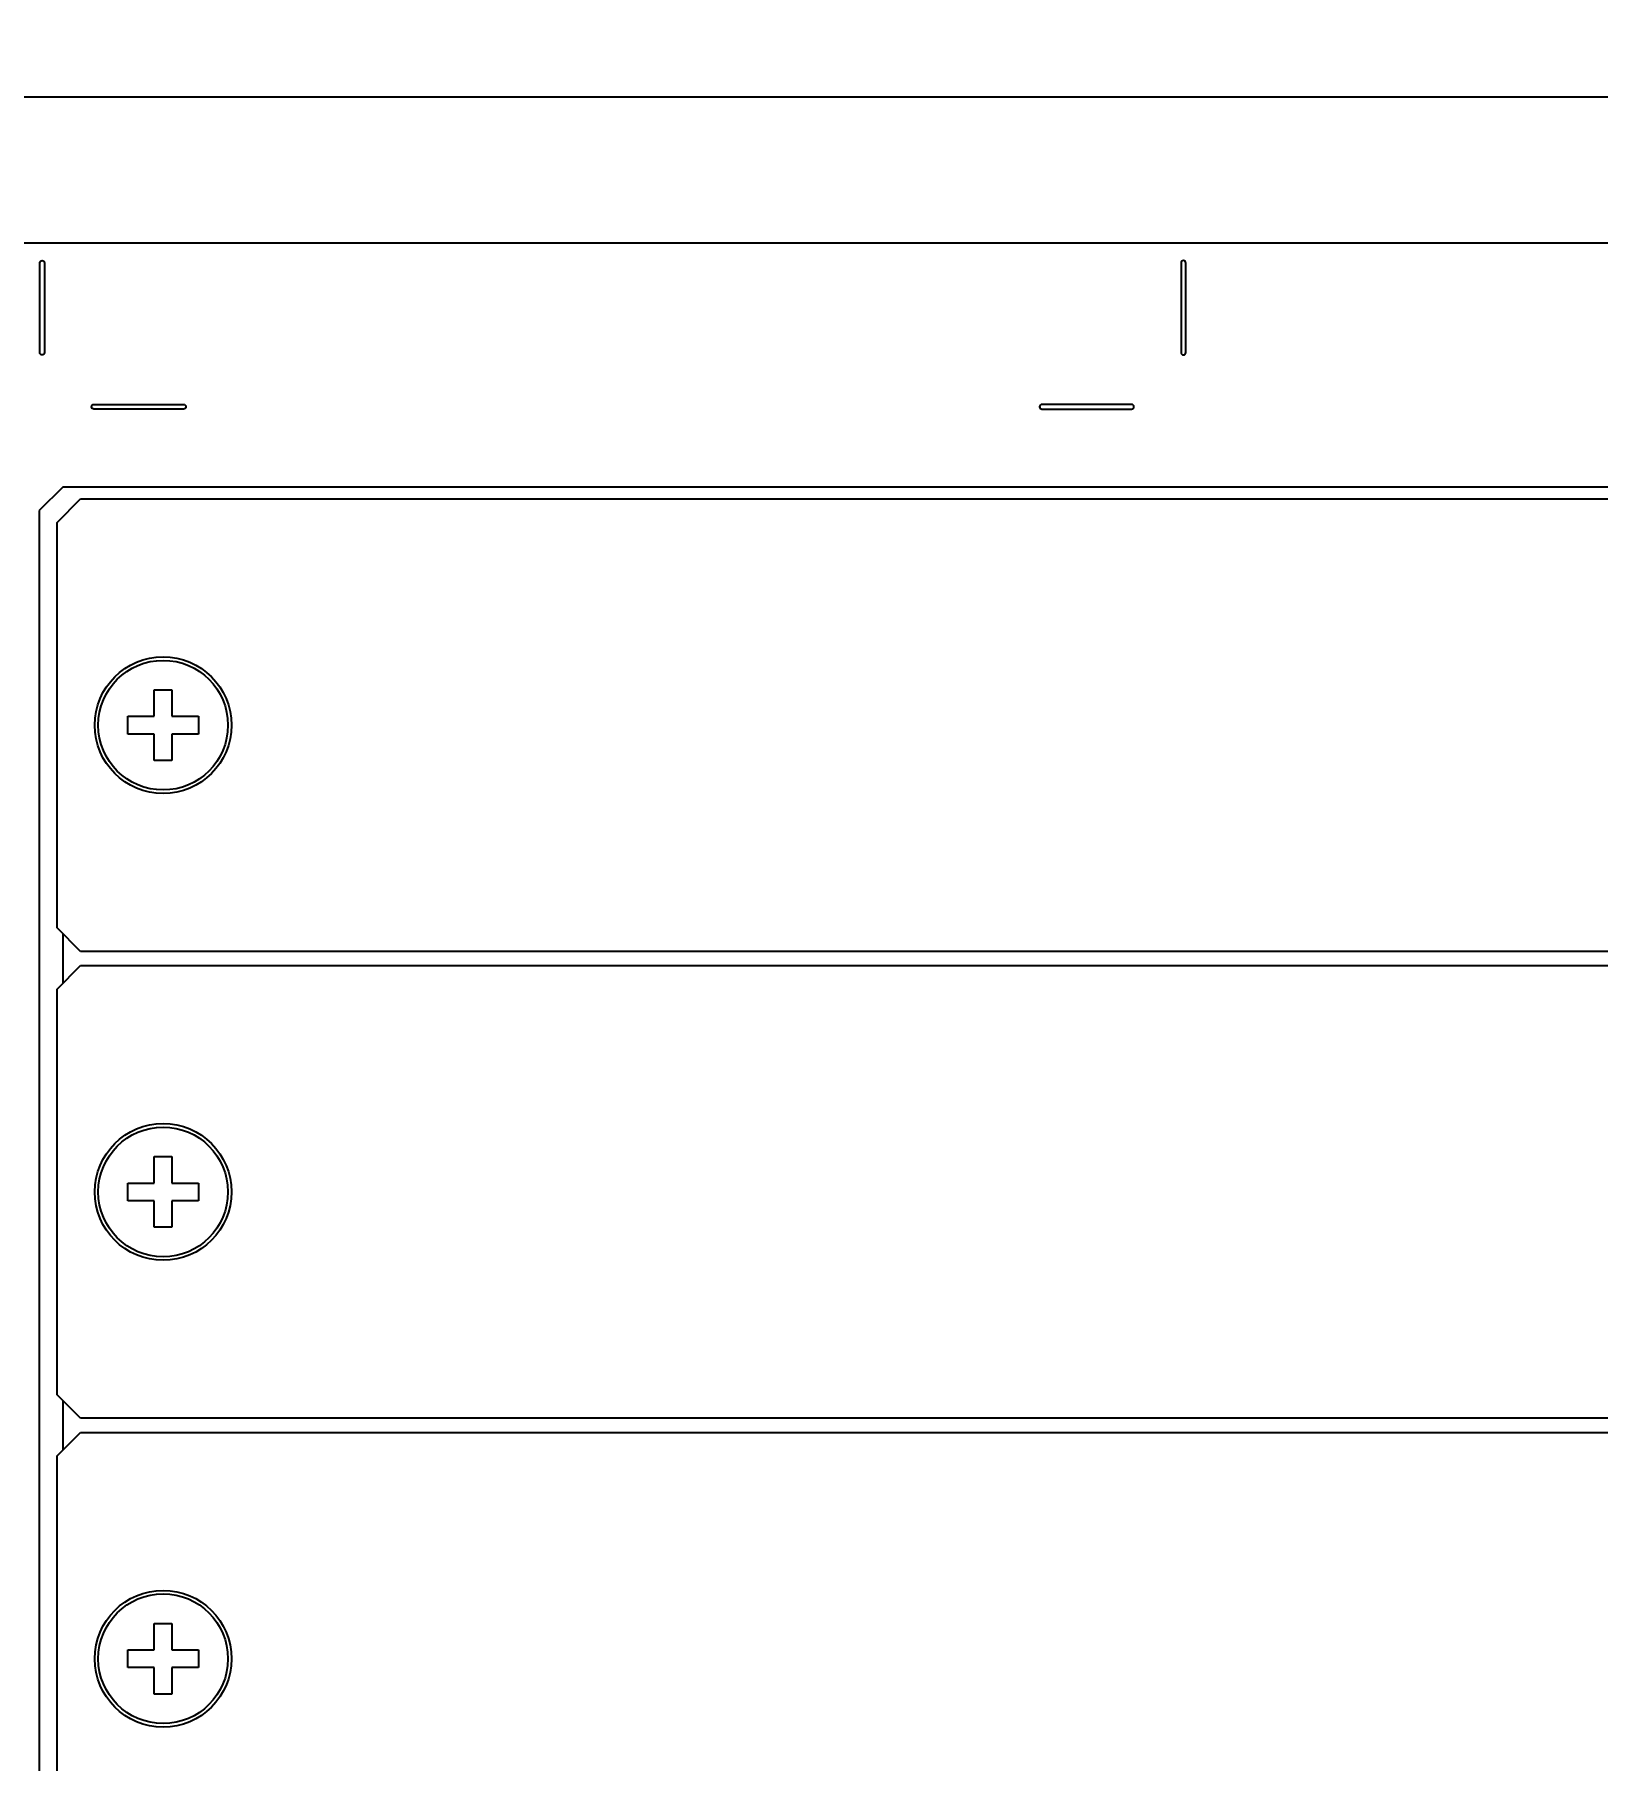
# Model space of a CAD drawing. Header units: millimetres. Extents: x 4086 to 8318, y 123 to 1549.
# Drawn here: x 7079.5 to 7145.8, y 1055 to 1128.2 of the extents above; entities that cross this region are included whole.
import ezdxf

# ---------------------------------------------------------------- set-up
doc = ezdxf.new("R2010")
doc.units = ezdxf.units.MM
for name, color, linetype in [('00_COMPONENTS', 7, 'Continuous'), ('20_ALL_FEATURES', 7, 'Continuous'), ('layer 3', 7, 'Continuous'), ('尺寸', 3, 'Continuous')]:
    doc.layers.add(name, color=color, linetype=linetype)
doc.styles.get("Standard").update_dxf_attribs({"font": 'simsun.ttc'})
doc.dimstyles.get("Standard").update_dxf_attribs({"dimscale": 6, "dimtxt": 5, "dimasz": 3, "dimexe": 0.18, "dimexo": 0.0625, "dimgap": 0.8, "dimtad": 1, "dimtoh": 1, "dimdec": 1, "dimzin": 0, "dimdsep": 46, "dimtxsty": 'Standard', "dimcen": 0.09, "dimclrd": 256, "dimclre": 256, "dimclrt": 256, "dimadec": 0, "dimazin": 2, "dimtfac": 1, "dimtdec": 1, "dimtofl": 0, "dimtmove": 0, "dimatfit": 3, "dimfxl": 0, "dimtolj": 1, "dimtzin": 0, "dimarcsym": 0})

# ---------------------------------------------------------------- blocks, each defined once
blk = doc.blocks.new('*D102')
at = {"layer": 'Defpoints', "color": 0}
for p in [(7190.223, 1211.681), (6860.223, 1125.542), (7190.223, 1125.042)]:
    blk.add_point(p, dxfattribs=at)
at = {"layer": '尺寸', "lineweight": -2}
for p, q in [((6860.223, 1125.917), (6860.223, 1212.761)), ((7190.223, 1125.417), (7190.223, 1212.761)), ((6878.223, 1211.681), (7172.223, 1211.681))]:
    blk.add_line(p, q, dxfattribs=at)
at = {"layer": '尺寸'}
for points in [[(6878.223, 1214.681), (6878.223, 1208.681), (6860.223, 1211.681)], [(7172.223, 1208.681), (7172.223, 1214.681), (7190.223, 1211.681)]]:
    blk.add_solid(points, dxfattribs=at)
at = {"layer": '尺寸', "insert": (7025.223, 1231.481), "char_height": 30, "attachment_point": 5}
blk.add_mtext('\\A1;330.0', dxfattribs=at)

msp = doc.modelspace()

# ---------------------------------------------------------------- linework, layer by layer
at = {"layer": '00_COMPONENTS', "color": 7, "linetype": 'Continuous'}
for p, q in [((7084.574, 1079.467), (7084.574, 1080.592)), ((7084.574, 1080.592), (7085.324, 1080.592)), ((7085.324, 1080.592), (7085.324, 1079.467)), ((7083.449, 1078.717), (7083.449, 1079.467)), ((7083.449, 1079.467), (7084.574, 1079.467)), ((7085.324, 1079.467), (7086.449, 1079.467)), ((7086.449, 1079.467), (7086.449, 1078.717)), ((7084.574, 1078.717), (7083.449, 1078.717)), ((7084.574, 1077.592), (7084.574, 1078.717)), ((7085.324, 1078.717), (7085.324, 1077.592)), ((7086.449, 1078.717), (7085.324, 1078.717)), ((7085.324, 1077.592), (7084.574, 1077.592)), ((7084.574, 1059.667), (7084.574, 1060.792)), ((7084.574, 1060.792), (7085.324, 1060.792)), ((7085.324, 1060.792), (7085.324, 1059.667)), ((7083.449, 1058.917), (7083.449, 1059.667)), ((7083.449, 1059.667), (7084.574, 1059.667)), ((7085.324, 1059.667), (7086.449, 1059.667)), ((7086.449, 1059.667), (7086.449, 1058.917)), ((7084.574, 1058.917), (7083.449, 1058.917)), ((7084.574, 1057.792), (7084.574, 1058.917)), ((7085.324, 1058.917), (7085.324, 1057.792)), ((7086.449, 1058.917), (7085.324, 1058.917)), ((7085.324, 1057.792), (7084.574, 1057.792))]:
    msp.add_line(p, q, dxfattribs=at)
for centre in [(7084.949, 1079.092), (7084.949, 1059.292)]:
    msp.add_circle(centre, 2.75, dxfattribs=at)
at = {"layer": '20_ALL_FEATURES', "color": 7, "linetype": 'Continuous'}
for p, q in [((6861.723, 1125.542), (7188.723, 1125.542)), ((7188.773, 1119.342), (6861.673, 1119.342)), ((7080.699, 1108.992), (7079.699, 1107.992)), ((7080.449, 1107.492), (7081.449, 1108.492)), ((7174.699, 1108.992), (7080.699, 1108.992)), ((7081.449, 1108.492), (7173.949, 1108.492)), ((7079.699, 1107.992), (7079.699, 1030.392)), ((7080.449, 1090.292), (7080.449, 1107.492)), ((7084.574, 1099.267), (7084.574, 1100.392)), ((7084.574, 1100.392), (7085.324, 1100.392)), ((7085.324, 1100.392), (7085.324, 1099.267)), ((7083.449, 1098.517), (7083.449, 1099.267)), ((7083.449, 1099.267), (7084.574, 1099.267)), ((7085.324, 1099.267), (7086.449, 1099.267)), ((7086.449, 1099.267), (7086.449, 1098.517)), ((7084.574, 1098.517), (7083.449, 1098.517)), ((7084.574, 1097.392), (7084.574, 1098.517)), ((7085.324, 1098.517), (7085.324, 1097.392)), ((7086.449, 1098.517), (7085.324, 1098.517)), ((7085.324, 1097.392), (7084.574, 1097.392)), ((7081.449, 1089.292), (7080.449, 1090.292)), ((7080.699, 1090.042), (7080.699, 1087.942)), ((7080.449, 1087.692), (7081.449, 1088.692)), ((7173.949, 1089.292), (7081.449, 1089.292)), ((7081.449, 1088.692), (7173.949, 1088.692)), ((7080.449, 1070.492), (7080.449, 1087.692)), ((7081.449, 1069.492), (7080.449, 1070.492)), ((7080.699, 1070.242), (7080.699, 1068.142)), ((7173.949, 1069.492), (7081.449, 1069.492)), ((7080.449, 1067.892), (7081.449, 1068.892)), ((7081.449, 1068.892), (7173.949, 1068.892)), ((7080.449, 1050.692), (7080.449, 1067.892))]:
    msp.add_line(p, q, dxfattribs=at)
for centre, radius in [((7084.949, 1098.892), 2.9), ((7084.949, 1098.892), 2.75), ((7084.949, 1079.092), 2.9), ((7084.949, 1059.292), 2.9)]:
    msp.add_circle(centre, radius, dxfattribs=at)
at = {"layer": 'layer 3'}
for points in [[(7079.717, 1114.697), (7079.717, 1114.642), (7079.762, 1114.597), (7079.817, 1114.597), (7079.817, 1114.597), (7079.872, 1114.597), (7079.917, 1114.642), (7079.917, 1114.697), (7079.917, 1114.697), (7079.917, 1114.697), (7079.917, 1118.497), (7079.917, 1118.497), (7079.917, 1118.497), (7079.917, 1118.552), (7079.872, 1118.597), (7079.817, 1118.597), (7079.817, 1118.597), (7079.762, 1118.597), (7079.717, 1118.552), (7079.717, 1118.497), (7079.717, 1118.497), (7079.717, 1118.497), (7079.717, 1114.697), (7079.717, 1114.697)], [(7128.317, 1114.697), (7128.317, 1114.642), (7128.272, 1114.597), (7128.217, 1114.597), (7128.217, 1114.597), (7128.162, 1114.597), (7128.117, 1114.642), (7128.117, 1114.697), (7128.117, 1114.697), (7128.117, 1114.697), (7128.117, 1118.497), (7128.117, 1118.497), (7128.117, 1118.497), (7128.117, 1118.552), (7128.162, 1118.597), (7128.217, 1118.597), (7128.217, 1118.597), (7128.272, 1118.597), (7128.317, 1118.552), (7128.317, 1118.497), (7128.317, 1118.497), (7128.317, 1118.497), (7128.317, 1114.697), (7128.317, 1114.697)], [(7085.817, 1112.297), (7085.872, 1112.297), (7085.917, 1112.342), (7085.917, 1112.397), (7085.917, 1112.397), (7085.917, 1112.453), (7085.872, 1112.497), (7085.817, 1112.497), (7085.817, 1112.497), (7085.817, 1112.497), (7082.017, 1112.497), (7082.017, 1112.497), (7082.017, 1112.497), (7081.961, 1112.497), (7081.917, 1112.453), (7081.917, 1112.397), (7081.917, 1112.397), (7081.917, 1112.342), (7081.961, 1112.297), (7082.017, 1112.297), (7082.017, 1112.297), (7082.017, 1112.297), (7085.817, 1112.297), (7085.817, 1112.297)], [(7122.217, 1112.297), (7122.162, 1112.297), (7122.118, 1112.342), (7122.118, 1112.397), (7122.118, 1112.397), (7122.118, 1112.453), (7122.162, 1112.497), (7122.217, 1112.497), (7122.217, 1112.497), (7122.217, 1112.497), (7126.018, 1112.497), (7126.018, 1112.497), (7126.018, 1112.497), (7126.073, 1112.497), (7126.118, 1112.453), (7126.118, 1112.397), (7126.118, 1112.397), (7126.118, 1112.342), (7126.073, 1112.297), (7126.018, 1112.297), (7126.018, 1112.297), (7126.018, 1112.297), (7122.217, 1112.297), (7122.217, 1112.297)]]:
    msp.add_open_spline(points, degree=3, knots=[0, 0, 0, 0, 0.142857, 0.142857, 0.142857, 0.142857, 0.285714, 0.285714, 0.285714, 0.285714, 0.428571, 0.428571, 0.428571, 0.428571, 0.571429, 0.571429, 0.571429, 0.571429, 0.714286, 0.714286, 0.714286, 0.714286, 1, 1, 1, 1], dxfattribs=at)

# ---------------------------------------------------------------- dimensions: what is measured, and where the dimension line sits
at = {"layer": '尺寸'}
dim = msp.add_linear_dim(base=(7190.223, 1211.681), p1=(6860.223, 1125.542), p2=(7190.223, 1125.042), dimstyle='Standard', dxfattribs=at)
dim.commit()
dim.dimension.update_dxf_attribs({"geometry": '*D102', "text_midpoint": (7025.223, 1211.681), "dimtype": 160})

doc.saveas('drawing.dxf')
